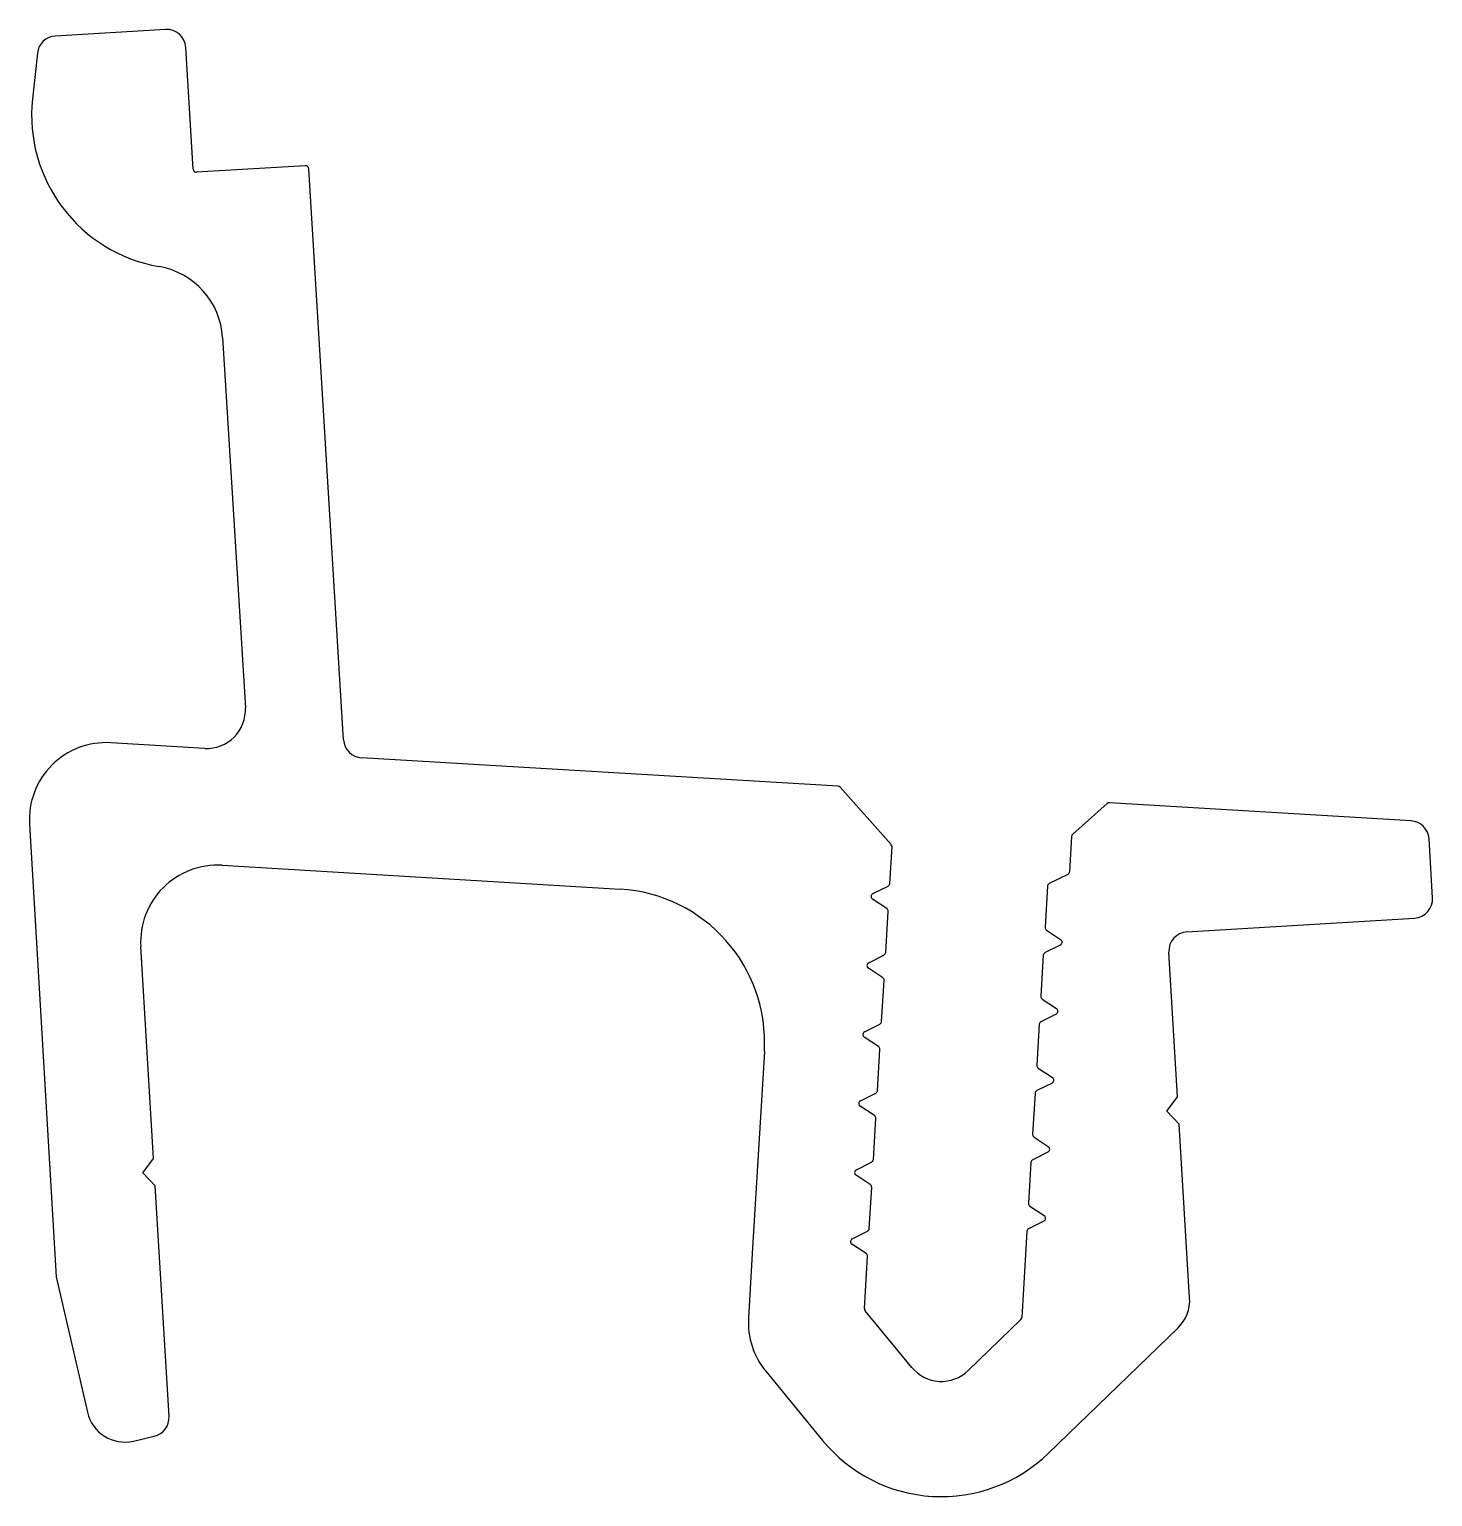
# Model space of a CAD drawing. Extents: x 2229.7 to 2266.2, y 1676.7 to 1714.9.
import ezdxf

# ---------------------------------------------------------------- set-up
doc = ezdxf.new("R2010")
doc.units = 0
doc.layers.add('D-YAZI_1-10', color=140, linetype='CONTINUOUS')

msp = doc.modelspace()

# ---------------------------------------------------------------- linework, layer by layer
at = {"layer": 'D-YAZI_1-10', "color": 0}
for p, q in [((2233.262, 1714.941), (2230.392, 1714.769)), ((2229.925, 1714.322), (2229.798, 1713.129)), ((2233.982, 1711.3), (2233.791, 1714.472)), ((2236.899, 1711.393), (2234.07, 1711.222)), ((2237.894, 1696.447), (2236.987, 1711.314)), ((2234.747, 1706.916), (2235.339, 1697.28)), ((2235.339, 1697.28), (2235.339, 1697.28)), ((2234.281, 1696.222), (2231.835, 1696.368)), ((2250.767, 1695.238), (2238.363, 1695.978)), ((2252.151, 1693.715), (2250.824, 1695.21)), ((2257.775, 1694.783), (2256.875, 1693.984)), ((2265.683, 1694.335), (2257.835, 1694.804)), ((2229.72, 1694.251), (2230.417, 1682.461)), ((2256.847, 1693.927), (2256.792, 1693.011)), ((2252.116, 1692.706), (2252.172, 1693.655)), ((2266.244, 1692.333), (2266.152, 1693.866)), ((2234.732, 1693.177), (2245.094, 1692.559)), ((2256.746, 1692.941), (2256.264, 1692.7)), ((2251.674, 1692.439), (2252.07, 1692.637)), ((2256.218, 1692.631), (2256.155, 1691.564)), ((2252.035, 1692.051), (2251.665, 1692.295)), ((2252.008, 1690.91), (2252.072, 1691.976)), ((2259.848, 1691.447), (2265.775, 1691.804)), ((2256.192, 1691.489), (2256.561, 1691.245)), ((2232.949, 1685.543), (2232.617, 1691.06)), ((2256.553, 1691.101), (2256.157, 1690.903)), ((2259.606, 1687.148), (2259.379, 1690.918)), ((2251.928, 1690.254), (2251.558, 1690.498)), ((2251.567, 1690.642), (2251.962, 1690.84)), ((2256.111, 1690.834), (2256.047, 1689.767)), ((2251.901, 1689.113), (2251.965, 1690.18)), ((2256.085, 1689.692), (2256.454, 1689.449)), ((2251.459, 1688.845), (2251.855, 1689.043)), ((2256.004, 1689.037), (2255.94, 1687.97)), ((2256.446, 1689.305), (2256.05, 1689.106)), ((2251.82, 1688.457), (2251.451, 1688.701)), ((2248.849, 1688.328), (2248.544, 1683.219)), ((2251.794, 1687.316), (2251.858, 1688.383)), ((2255.978, 1687.896), (2256.347, 1687.652)), ((2256.338, 1687.508), (2255.943, 1687.31)), ((2251.352, 1687.048), (2251.748, 1687.246)), ((2255.897, 1687.24), (2255.833, 1686.173)), ((2259.328, 1686.773), (2259.606, 1687.148)), ((2251.713, 1686.66), (2251.344, 1686.904)), ((2259.649, 1686.434), (2259.328, 1686.773)), ((2251.687, 1685.519), (2251.75, 1686.586)), ((2259.92, 1681.918), (2259.649, 1686.434)), ((2255.87, 1686.099), (2256.24, 1685.855)), ((2232.671, 1685.168), (2232.949, 1685.543)), ((2256.231, 1685.711), (2255.835, 1685.513)), ((2232.992, 1684.829), (2232.671, 1685.168)), ((2251.245, 1685.252), (2251.641, 1685.45)), ((2255.789, 1685.443), (2255.726, 1684.377)), ((2233.353, 1678.828), (2232.992, 1684.829)), ((2251.606, 1684.864), (2251.236, 1685.107)), ((2251.579, 1683.722), (2251.643, 1684.789)), ((2255.763, 1684.302), (2256.133, 1684.058)), ((2251.138, 1683.455), (2251.534, 1683.653)), ((2255.682, 1683.647), (2255.548, 1681.404)), ((2256.124, 1683.914), (2255.728, 1683.716)), ((2248.544, 1683.219), (2248.435, 1681.392)), ((2251.499, 1683.067), (2251.129, 1683.311)), ((2251.455, 1681.637), (2251.536, 1682.992)), ((2230.417, 1682.461), (2231.227, 1678.937)), ((2252.684, 1680.105), (2251.474, 1681.58)), ((2255.523, 1681.349), (2254.153, 1680.021)), ((2256.241, 1677.867), (2259.618, 1681.139)), ((2248.886, 1680.004), (2250.366, 1678.201)), ((2232.426, 1678.187), (2232.966, 1678.311))]:
    msp.add_line(p, q, dxfattribs=at)
for centre, radius, start, end in [((2233.292, 1714.442), 0.5, 3.4443, 93.4443), ((2230.422, 1714.269), 0.5, 93.4443, 173.9429), ((2233.776, 1712.707), 4, 173.9429, 260.1635), ((2234.065, 1711.305), 0.0833, 183.4443, 273.4443), ((2236.904, 1711.309), 0.0833, 3.49, 93.4443), ((2232.751, 1706.795), 2, 3.4443, 80.1635), ((2234.341, 1697.22), 1, 266.5849, 3.4443), ((2231.716, 1694.371), 2, 86.5849, 183.4443), ((2238.393, 1696.477), 0.5, 183.4443, 266.5849), ((2250.762, 1695.155), 0.0833, 41.5849, 86.5849), ((2257.83, 1694.721), 0.0833, 86.5849, 131.5849), ((2265.653, 1693.836), 0.5, 3.4443, 86.5849), ((2256.93, 1693.922), 0.0833, 131.5849, 176.5849), ((2252.089, 1693.659), 0.0833, 356.5849, 41.5849), ((2234.613, 1691.181), 2, 86.5849, 183.4443), ((2256.709, 1693.016), 0.0833, 296.5849, 356.5849), ((2244.856, 1688.566), 4, 356.5849, 86.5849), ((2251.711, 1692.364), 0.0833, 116.5849, 236.5849), ((2252.032, 1692.711), 0.0833, 296.5849, 356.5849), ((2256.302, 1692.626), 0.0833, 116.5849, 176.5849), ((2251.989, 1691.981), 0.0833, 356.5849, 56.5849), ((2265.745, 1692.303), 0.5, 273.4443, 3.4443), ((2256.238, 1691.559), 0.0833, 176.5849, 236.5849), ((2256.516, 1691.176), 0.0833, 296.5849, 56.5849), ((2259.878, 1690.948), 0.5, 93.4443, 183.4443), ((2251.925, 1690.915), 0.0833, 296.5849, 356.5849), ((2256.194, 1690.829), 0.0833, 116.5849, 176.5849), ((2251.604, 1690.567), 0.0833, 116.5849, 236.5849), ((2251.882, 1690.185), 0.0833, 356.5849, 56.5849), ((2256.131, 1689.762), 0.0833, 176.5849, 236.5849), ((2256.408, 1689.379), 0.0833, 296.5849, 56.5849), ((2251.818, 1689.118), 0.0833, 296.5849, 356.5849), ((2256.087, 1689.032), 0.0833, 116.5849, 176.5849), ((2251.497, 1688.771), 0.0833, 116.5849, 236.5849), ((2251.774, 1688.388), 0.0833, 356.5849, 56.5849), ((2256.023, 1687.965), 0.0833, 176.5849, 236.5849), ((2256.301, 1687.582), 0.0833, 296.5849, 56.5849), ((2251.39, 1686.974), 0.0833, 116.5849, 236.5849), ((2251.711, 1687.321), 0.0833, 296.5849, 356.5849), ((2255.98, 1687.235), 0.0833, 116.5849, 176.5849), ((2251.667, 1686.591), 0.0833, 356.5849, 56.5849), ((2255.916, 1686.168), 0.0833, 176.5849, 236.5849), ((2251.604, 1685.524), 0.0833, 296.5849, 356.5849), ((2255.873, 1685.438), 0.0833, 116.5849, 176.5849), ((2256.194, 1685.785), 0.0833, 296.5849, 56.5849), ((2251.282, 1685.177), 0.0833, 116.5849, 236.5849), ((2251.56, 1684.794), 0.0833, 356.5849, 56.5849), ((2255.809, 1684.372), 0.0833, 176.5849, 236.5849), ((2256.087, 1683.989), 0.0833, 296.5849, 56.5849), ((2251.496, 1683.727), 0.0833, 296.5849, 356.5849), ((2255.765, 1683.642), 0.0833, 116.5849, 176.5858), ((2251.175, 1683.38), 0.0833, 116.5849, 236.5849), ((2251.453, 1682.997), 0.0833, 356.5864, 56.5849), ((2258.922, 1681.857), 1, 314.0959, 3.4443), ((2250.432, 1681.273), 2, 176.5864, 219.3843), ((2251.538, 1681.632), 0.0833, 176.5864, 219.3843), ((2255.465, 1681.409), 0.0833, 314.0959, 356.5858), ((2253.457, 1680.74), 1, 219.3843, 314.0959), ((2232.202, 1679.161), 1, 192.9456, 282.9456), ((2232.854, 1678.798), 0.5, 282.9456, 3.4443), ((2253.457, 1680.74), 4, 219.3843, 314.0959)]:
    msp.add_arc(centre, radius, start, end, dxfattribs=at)

doc.saveas('drawing.dxf')
